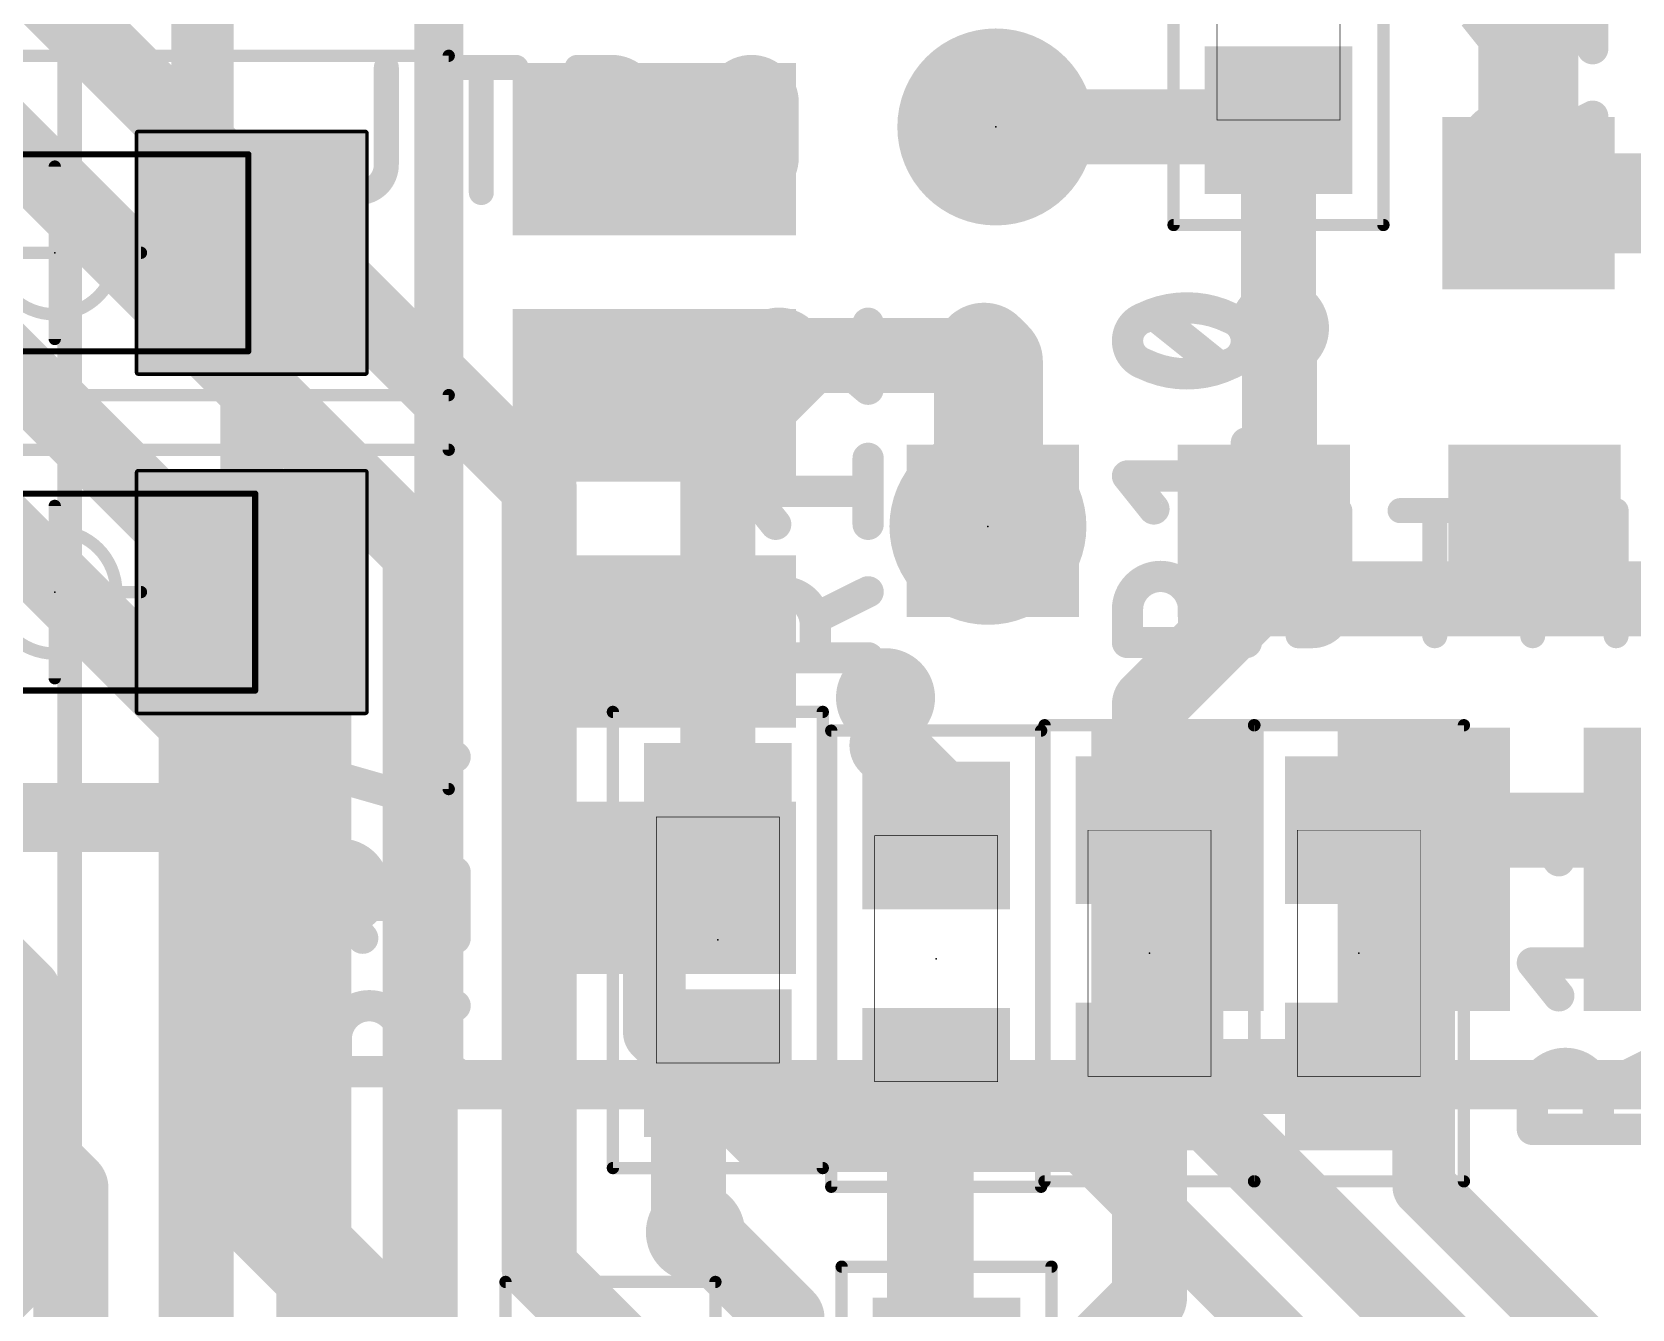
# Model space of a CAD drawing. Extents: x 23.6 to 57.9, y 14.1 to 54.9.
# Drawn here: x 38.93 to 45.43, y 38.92 to 44.1 of the extents above; entities that cross this region are included whole.
import ezdxf

# ---------------------------------------------------------------- set-up
doc = ezdxf.new("R2010")
doc.units = 0
for name, color, linetype in [('1', 12, 'CONTINUOUS'), ('16', 132, 'CONTINUOUS'), ('18', 110, 'CONTINUOUS'), ('22', 253, 'CONTINUOUS'), ('23', 53, 'CONTINUOUS'), ('24', 53, 'CONTINUOUS'), ('25', 253, 'CONTINUOUS'), ('39', 12, 'CONTINUOUS'), ('40', 132, 'CONTINUOUS'), ('51', 253, 'CONTINUOUS'), ('52', 253, 'CONTINUOUS')]:
    doc.layers.add(name, color=color, linetype=linetype)

# ---------------------------------------------------------------- blocks, each defined once
blk = doc.blocks.new('RECT')
blk.add_solid([(-0.5, -0.5), (0.5, -0.5), (-0.5, 0.5), (0.5, 0.5)])
blk = doc.blocks.new('RECT152000X160000R3')
at = {"const_width": 0.0143}
blk.add_lwpolyline([(0.4679, -0.4858), (0.4679, 0.4858, 0.4142), (0.4608, 0.4929), (-0.4608, 0.4929, 0.4142), (-0.4679, 0.4858), (-0.4679, -0.4858, 0.4142), (-0.4608, -0.4929), (0.4608, -0.4929, 0.4142)], format="xyb", close=True, dxfattribs=at)
blk.add_solid([(-0.4643, -0.4893), (0.4643, -0.4893), (-0.4643, 0.4893), (0.4643, 0.4893)])
blk = doc.blocks.new('PIE')
at = {"const_width": 0.5}
blk.add_lwpolyline([(0, -0.25, 1), (0, 0.25, 1), (0, -0.25)], format="xyb", dxfattribs=at)
blk = doc.blocks.new('ROUNDV')
at = {"const_width": 0.5}
blk.add_lwpolyline([(0, -0.25, 1), (0, 0.25, 1), (0, -0.25)], format="xyb", dxfattribs=at)

msp = doc.modelspace()

# ---------------------------------------------------------------- linework, layer by layer
at = {"layer": '1'}
for points, const_width in [([(40.9928, 42.2587), (38, 45.2515)], 0.3048), ([(40.5102, 41.9898), (37.6, 44.9)], 0.3048), ([(40.0784, 41.5216), (37.1, 44.5)], 0.3048), ([(39.6, 41.3), (36.6, 44.3)], 0.3048), ([(43.968, 43.717), (42.848, 43.717)], 0.3048), ([(43.996, 43.745), (43.968, 43.717)], 0.3048), ([(43.996, 43.745), (43.996, 42.904)], 0.3048), ([(43.996, 42.904), (44, 42.9)], 0.3048), ([(42.8, 42.7888), (42.8, 42.3)], 0.4064), ([(41.719, 42.419), (42.0888, 42.7888)], 0.3048), ([(42.0888, 42.7888), (42.8, 42.7888)], 0.3048), ([(41.719, 40.915), (41.719, 42.419)], 0.3048), ([(42.8, 42.3), (42.7, 42.2)], 0.4064), ([(42.8, 42.111), (42.8, 42.3)], 0.4064), ([(40.9928, 39.0851), (40.9928, 42.2587)], 0.3048), ([(42.816, 42.095), (42.8, 42.111)], 0.4064), ([(40.5102, 37.7287), (40.5102, 41.9898)], 0.3048), ([(43.9, 41.8), (43.7, 41.6)], 0.3048), ([(48.7, 41.8), (43.9, 41.8)], 0.3048), ([(43.7, 41.6), (43.472, 41.372)], 0.3048), ([(40.0784, 37.5498), (40.0784, 41.5216)], 0.3048), ([(42.4058, 41.393), (42.4, 41.3988)], 0.254), ([(43.472, 41.372), (43.472, 40.861)], 0.3048), ([(42.4058, 41.3058), (42.4058, 41.393)], 0.254), ([(39.6, 37.4), (39.6, 41.3)], 0.3048), ([(42.4058, 41.3058), (42.4, 41.3)], 0.3048), ([(42.4058, 41.2058), (42.4058, 41.3058)], 0.254), ([(42.6058, 41.0058), (42.4058, 41.2058)], 0.3048), ([(42.6058, 41.0058), (42.6058, 40.8391)], 0.3048), ([(44.3228, 40.861), (47.439, 40.861)], 0.3048), ([(41.719, 39.915), (41.6, 39.796)], 0.3048), ([(42.6058, 39.8391), (42.559, 39.7923)], 0.3048), ([(42.6058, 39.8391), (42.6058, 38.6391)], 0.3048), ([(43.472, 38.961), (43.472, 39.861)], 0.3048), ([(44.3228, 39.861), (43.472, 39.861)], 0.3048), ([(41.6, 39.796), (41.6, 39.2562)], 0.3048), ([(42.559, 39.7923), (42.559, 37.691)], 0.3048), ([(38.3, 39.612), (38.888, 39.612)], 0.3048), ([(38.888, 39.612), (39.0915, 39.4085)], 0.3048), ([(39.0915, 39.4085), (39.0915, 37.1)], 0.3048), ([(41.6, 39.2562), (41.628, 39.2282)], 0.3048), ([(41.4388, 38.6391), (40.9928, 39.0851)], 0.3048), ([(43.472, 38.961), (43.209, 38.698)], 0.3048)]:
    msp.add_lwpolyline(points, dxfattribs=dict(at, const_width=const_width))
for points, const_width in [([(42.848, 43.7932, 1), (42.848, 43.6408)], 0.1524), ([(44.0722, 43.745, 1), (43.9198, 43.745)], 0.1524), ([(44.0499, 43.6911, 1), (43.9421, 43.7989)], 0.1524), ([(43.968, 43.6408, 1), (43.968, 43.7932)], 0.1524), ([(43.9141, 43.7709, 1), (44.0219, 43.6631)], 0.1524), ([(44.0499, 42.9579, 1), (43.9421, 42.8501)], 0.1524), ([(43.9461, 42.8461, 1), (44.0539, 42.9539)], 0.1524), ([(42.9016, 42.7888, 1), (42.6984, 42.7888)], 0.2032), ([(43.9198, 42.904, 1), (44.0722, 42.904)], 0.1524), ([(42.0888, 42.865, 1), (42.0888, 42.7126)], 0.1524), ([(42.1427, 42.7349, 1), (42.0349, 42.8427)], 0.1524), ([(42.8, 42.7126, 1), (42.8, 42.865)], 0.1524), ([(41.7952, 42.419, 1), (41.6428, 42.419)], 0.1524), ([(41.6651, 42.4729, 1), (41.7729, 42.3651)], 0.1524), ([(42.9016, 42.3, 1), (42.6984, 42.3)], 0.2032), ([(42.8718, 42.2282, 1), (42.7282, 42.3718)], 0.2032), ([(41.069, 42.2587, 1), (40.9166, 42.2587)], 0.1524), ([(40.9389, 42.2048, 1), (41.0467, 42.3126)], 0.1524), ([(42.6282, 42.2718, 1), (42.7718, 42.1282)], 0.2032), ([(42.6984, 42.3, 1), (42.9016, 42.3)], 0.2032), ([(42.8718, 42.1828, 1), (42.7282, 42.0392)], 0.2032), ([(42.7442, 42.0232, 1), (42.8878, 42.1668)], 0.2032), ([(42.6984, 42.111, 1), (42.9016, 42.111)], 0.2032), ([(40.5864, 41.9898, 1), (40.434, 41.9898)], 0.1524), ([(40.4563, 41.9359, 1), (40.5641, 42.0437)], 0.1524), ([(43.9, 41.8762, 1), (43.9, 41.7238)], 0.1524), ([(43.9539, 41.7461, 1), (43.8461, 41.8539)], 0.1524), ([(43.6461, 41.6539, 1), (43.7539, 41.5461)], 0.1524), ([(43.7539, 41.5461, 1), (43.6461, 41.6539)], 0.1524), ([(40.1546, 41.5216, 1), (40.0022, 41.5216)], 0.1524), ([(40.0245, 41.4677, 1), (40.1323, 41.5755)], 0.1524), ([(42.4449, 41.4437, 1), (42.3551, 41.3539)], 0.127), ([(43.5482, 41.372, 1), (43.3958, 41.372)], 0.1524), ([(42.4693, 41.393, 1), (42.3423, 41.393)], 0.127), ([(42.3609, 41.3481, 1), (42.4507, 41.4379)], 0.127), ([(43.4181, 41.4259, 1), (43.5259, 41.3181)], 0.1524), ([(39.6762, 41.3, 1), (39.5238, 41.3)], 0.1524), ([(39.5461, 41.2461, 1), (39.6539, 41.3539)], 0.1524), ([(42.3461, 41.3539, 1), (42.4539, 41.2461)], 0.1524), ([(42.4597, 41.2519, 1), (42.3519, 41.3597)], 0.1524), ([(42.4693, 41.3058, 1), (42.3423, 41.3058)], 0.127), ([(42.4597, 41.2597, 1), (42.3519, 41.1519)], 0.1524), ([(42.3423, 41.3058, 1), (42.4693, 41.3058)], 0.127), ([(42.3423, 41.2058, 1), (42.4693, 41.2058)], 0.127), ([(42.682, 41.0058, 1), (42.5296, 41.0058)], 0.1524), ([(42.5519, 40.9519, 1), (42.6597, 41.0597)], 0.1524), ([(44.3228, 40.9372, 1), (44.3228, 40.7848)], 0.1524), ([(41.6428, 40.915, 1), (41.7952, 40.915)], 0.1524), ([(42.5296, 40.8391, 1), (42.682, 40.8391)], 0.1524), ([(43.3958, 40.861, 1), (43.5482, 40.861)], 0.1524), ([(41.7729, 39.8611, 1), (41.6651, 39.9689)], 0.1524), ([(42.682, 39.8391, 1), (42.5296, 39.8391)], 0.1524), ([(42.6597, 39.7852, 1), (42.5519, 39.893)], 0.1524), ([(43.5482, 39.861, 1), (43.3958, 39.861)], 0.1524), ([(43.472, 39.9372, 1), (43.472, 39.7848)], 0.1524), ([(44.3228, 39.7848, 1), (44.3228, 39.9372)], 0.1524), ([(41.6762, 39.796, 1), (41.5238, 39.796)], 0.1524), ([(41.5461, 39.8499, 1), (41.6539, 39.7421)], 0.1524), ([(42.6352, 39.7923, 1), (42.4828, 39.7923)], 0.1524), ([(42.5051, 39.8462, 1), (42.6129, 39.7384)], 0.1524), ([(38.9419, 39.6659, 1), (38.8341, 39.5581)], 0.1524), ([(38.888, 39.5358, 1), (38.888, 39.6882)], 0.1524), ([(39.1677, 39.4085, 1), (39.0153, 39.4085)], 0.1524), ([(39.0376, 39.3546, 1), (39.1454, 39.4624)], 0.1524), ([(41.6539, 39.3101, 1), (41.5461, 39.2024)], 0.1524), ([(41.5238, 39.2562, 1), (41.6762, 39.2562)], 0.1524), ([(41.5742, 39.1743, 1), (41.6819, 39.2821)], 0.1524), ([(41.0467, 39.139, 1), (40.9389, 39.0312)], 0.1524), ([(40.9166, 39.0851, 1), (41.069, 39.0851)], 0.1524), ([(43.5259, 38.9071, 1), (43.4181, 39.0149)], 0.1524), ([(43.3958, 38.961, 1), (43.5482, 38.961)], 0.1524)]:
    msp.add_lwpolyline(points, format="xyb", dxfattribs=dict(at, const_width=const_width))
at = {"layer": '16'}
for points, const_width in [([(39.626, 43.406), (39.626, 44.603)], 0.254), ([(45.011, 44.557), (45.011, 43.407)], 0.4064), ([(45.011, 43.407), (46.161, 43.407)], 0.4064), ([(39.826, 43.206), (39.626, 43.406)], 0.254), ([(39.826, 43.206), (39.826, 41.828)], 0.254), ([(44, 42.9), (44, 42.141)], 0.3048), ([(42.836, 42.764), (42.8, 42.8)], 0.4064), ([(42.8, 42.8), (42.8, 42.7888)], 0.4064), ([(42.836, 42.764), (42.836, 42.077)], 0.4064), ([(44, 42.141), (43.936, 42.077)], 0.3048), ([(39.826, 41.828), (39.826, 40.9)], 0.4064), ([(39.826, 40.9), (39.826, 39.3648)], 0.4064), ([(39.826, 40.9), (38.3, 40.9)], 0.254), ([(43.586, 40.702), (43.6, 40.688)], 0.3048), ([(43.6, 40.688), (43.6, 39.8253)], 0.3048), ([(44.586, 40.702), (44.586, 39.414)], 0.254), ([(41.461, 40.039), (41.461, 40.627)], 0.254), ([(38.9, 40.2), (38.7, 40.4)], 0.3048), ([(38.9, 39.1), (38.9, 40.2)], 0.3048), ([(41.9, 39.6), (41.461, 40.039)], 0.254), ([(43.6, 39.8253), (46.1194, 37.3059)], 0.3048), ([(43.2, 39.6), (41.9, 39.6)], 0.254), ([(45.657, 37.143), (43.2, 39.6)], 0.254), ([(40.5908, 38.6), (39.826, 39.3648)], 0.4064), ([(44.586, 39.414), (46.657, 37.343)], 0.254), ([(41.628, 39.2282), (41.6768, 39.1794)], 0.3048), ([(41.628, 39.2282), (41.6768, 39.1794)], 0.3048), ([(41.6768, 39.1794), (41.6987, 39.1794)], 0.3048), ([(41.6987, 39.1794), (42, 38.8781)], 0.3048), ([(38.6, 38.8), (38.9, 39.1)], 0.3048), ([(42, 38.8781), (42, 37.8)], 0.3048)]:
    msp.add_lwpolyline(points, dxfattribs=dict(at, const_width=const_width))
for points, const_width in [([(45.011, 43.5086, 1), (45.011, 43.3054)], 0.2032), ([(39.6709, 43.4509, 1), (39.5811, 43.3611)], 0.127), ([(44.9094, 43.407, 1), (45.1126, 43.407)], 0.2032), ([(39.5625, 43.406, 1), (39.6895, 43.406)], 0.127), ([(39.8895, 43.206, 1), (39.7625, 43.206)], 0.127), ([(39.7811, 43.1611, 1), (39.8709, 43.2509)], 0.127), ([(44.0762, 42.9, 1), (43.9238, 42.9)], 0.1524), ([(42.9016, 42.8, 1), (42.6984, 42.8)], 0.2032), ([(42.8718, 42.8718, 1), (42.7282, 42.7282)], 0.2032), ([(42.9376, 42.764, 1), (42.7344, 42.764)], 0.2032), ([(42.6984, 42.7888, 1), (42.9016, 42.7888)], 0.2032), ([(42.7642, 42.6922, 1), (42.9078, 42.8358)], 0.2032), ([(44.0539, 42.0871, 1), (43.9461, 42.1949)], 0.1524), ([(42.7344, 42.077, 1), (42.9376, 42.077)], 0.2032), ([(43.8821, 42.1309, 1), (43.9899, 42.0231)], 0.1524), ([(43.9238, 42.141, 1), (44.0762, 42.141)], 0.1524), ([(39.9276, 41.828, 1), (39.7244, 41.828)], 0.2032), ([(39.7625, 41.828, 1), (39.8895, 41.828)], 0.127), ([(39.9276, 40.9, 1), (39.7244, 40.9)], 0.2032), ([(39.826, 40.8365, 1), (39.826, 40.9635)], 0.127), ([(39.7244, 40.9, 1), (39.9276, 40.9)], 0.2032), ([(43.6399, 40.7559, 1), (43.5321, 40.6481)], 0.1524), ([(43.6762, 40.688, 1), (43.5238, 40.688)], 0.1524), ([(43.5461, 40.6341, 1), (43.6539, 40.7419)], 0.1524), ([(44.6495, 40.702, 1), (44.5225, 40.702)], 0.127), ([(41.5245, 40.627, 1), (41.3975, 40.627)], 0.127), ([(38.9762, 40.2, 1), (38.8238, 40.2)], 0.1524), ([(38.8461, 40.1461, 1), (38.9539, 40.2539)], 0.1524), ([(41.5059, 40.0839, 1), (41.4161, 39.9941)], 0.127), ([(41.3975, 40.039, 1), (41.5245, 40.039)], 0.127), ([(43.6539, 39.8791, 1), (43.5461, 39.7714)], 0.1524), ([(43.5238, 39.8253, 1), (43.6762, 39.8253)], 0.1524), ([(41.9, 39.6635, 1), (41.9, 39.5365)], 0.127), ([(41.8551, 39.5551, 1), (41.9449, 39.6449)], 0.127), ([(43.2449, 39.6449, 1), (43.1551, 39.5551)], 0.127), ([(43.2, 39.5365, 1), (43.2, 39.6635)], 0.127), ([(39.8978, 39.4366, 1), (39.7542, 39.293)], 0.2032), ([(44.6309, 39.4589, 1), (44.5411, 39.3691)], 0.127), ([(39.7244, 39.3648, 1), (39.9276, 39.3648)], 0.2032), ([(44.5225, 39.414, 1), (44.6495, 39.414)], 0.127), ([(41.6819, 39.2821, 1), (41.5742, 39.1743)], 0.1524), ([(41.6819, 39.2821, 1), (41.5742, 39.1743)], 0.1524), ([(41.6768, 39.2556, 1), (41.6768, 39.1032)], 0.1524), ([(41.7525, 39.2333, 1), (41.6448, 39.1255)], 0.1524), ([(41.6987, 39.1032, 1), (41.6987, 39.2556)], 0.1524), ([(38.9539, 39.0461, 1), (38.8461, 39.1539)], 0.1524), ([(41.623, 39.1255, 1), (41.7307, 39.2333)], 0.1524), ([(41.623, 39.1255, 1), (41.7307, 39.2333)], 0.1524), ([(38.8238, 39.1, 1), (38.9762, 39.1)], 0.1524), ([(42.0762, 38.8781, 1), (41.9238, 38.8781)], 0.1524), ([(41.9461, 38.8242, 1), (42.0539, 38.9319)], 0.1524)]:
    msp.add_lwpolyline(points, format="xyb", dxfattribs=dict(at, const_width=const_width))
at = {"layer": '22', "const_width": 0.1}
for points in [[(40.586, 53.827), (40.586, 39.827)], [(40.586, 39.827), (50.586, 39.827)]]:
    msp.add_lwpolyline(points, dxfattribs=at)
at = {"layer": '22'}
for points, const_width in [([(40.186, 40.727, 1), (40.186, 40.527)], 0.2), ([(40.186, 40.527, 1), (40.186, 40.727)], 0.2), ([(40.186, 40.777, 1), (40.186, 40.677)], 0.1), ([(40.186, 40.677, 1), (40.186, 40.777)], 0.1), ([(40.186, 40.577, 1), (40.186, 40.477)], 0.1), ([(40.186, 40.477, 1), (40.186, 40.577)], 0.1), ([(40.586, 39.852, 1), (40.586, 39.802)], 0.05), ([(40.561, 39.827, 1), (40.611, 39.827)], 0.05)]:
    msp.add_lwpolyline(points, format="xyb", dxfattribs=dict(at, const_width=const_width))
at = {"layer": '23'}
for p in [(41.719, 40.415), (43.472, 40.361), (44.3228, 40.361), (42.6058, 40.3391)]:
    msp.add_point(p, dxfattribs=at)
at = {"layer": '24'}
for p in [(42.848, 43.717), (39.026, 43.206), (42.816, 42.095), (39.026, 41.828)]:
    msp.add_point(p, dxfattribs=at)
at = {"layer": '25'}
for points, const_width in [([(45.2721, 44.0348), (45.2721, 44.3029)], 0.127), ([(44.8967, 44.0348), (44.7895, 44.1688)], 0.127), ([(40.3726, 43.9588), (40.3726, 43.5637)], 0.1016), ([(40.6173, 43.9588), (40.8995, 43.9588)], 0.1016), ([(40.7584, 43.4508), (40.7584, 43.9588)], 0.1016), ([(41.1476, 43.4508), (41.1476, 43.9588)], 0.1016), ([(41.1476, 43.9588), (41.2887, 43.9588)], 0.1016), ([(41.4298, 43.8177), (41.4298, 43.5919)], 0.1016), ([(41.7145, 43.5919), (41.7145, 43.8177)], 0.1016), ([(41.9968, 43.8177), (41.9968, 43.5919)], 0.1016), ([(45.2721, 43.7606), (45.0576, 43.6534)], 0.127), ([(44.7895, 43.4925), (44.7895, 43.6265)], 0.127), ([(45.0576, 43.6265), (45.0576, 43.4925)], 0.127), ([(45.2721, 43.4925), (44.7895, 43.4925)], 0.127), ([(40.2597, 43.4508), (40.2032, 43.4508)], 0.1016), ([(41.2887, 43.4508), (41.1476, 43.4508)], 0.1016), ([(43.7582, 42.741), (43.4901, 42.9555)], 0.127), ([(42.3294, 42.6518), (42.3294, 42.9199)], 0.127), ([(42.0613, 42.8797), (42.3294, 42.6518)], 0.127), ([(42.3294, 42.1032), (42.3294, 42.3713)], 0.127), ([(43.8654, 42.1656), (43.8654, 42.4337)], 0.127), ([(43.4901, 42.1656), (43.3828, 42.2996)], 0.127), ([(43.3828, 42.2996), (43.8654, 42.2996)], 0.127), ([(41.954, 42.1032), (41.8468, 42.2373)], 0.127), ([(41.8468, 42.2373), (42.3294, 42.2373)], 0.127), ([(44.2451, 42.1588), (44.2451, 41.7637)], 0.1016), ([(44.4898, 42.1588), (44.7721, 42.1588)], 0.1016), ([(44.6309, 41.6508), (44.6309, 42.1588)], 0.1016), ([(45.0285, 41.6508), (45.0285, 42.1588)], 0.1016), ([(45.0285, 42.1588), (45.1979, 41.8766)], 0.1016), ([(45.1979, 41.8766), (45.3672, 42.1588)], 0.1016), ([(45.3672, 42.1588), (45.3672, 41.6508)], 0.1016), ([(43.8654, 41.8914), (43.651, 41.7842)], 0.127), ([(42.3294, 41.829), (42.1149, 41.7218)], 0.127), ([(43.3828, 41.6233), (43.3828, 41.7574)], 0.127), ([(43.651, 41.7574), (43.651, 41.6233)], 0.127), ([(41.8468, 41.5609), (41.8468, 41.695)], 0.127), ([(42.1149, 41.695), (42.1149, 41.5609)], 0.127), ([(43.8654, 41.6233), (43.3828, 41.6233)], 0.127), ([(44.1323, 41.6508), (44.0758, 41.6508)], 0.1016), ([(42.3294, 41.5609), (41.8468, 41.5609)], 0.127), ([(40.5447, 40.9708), (40.5447, 41.239)], 0.127), ([(40.4375, 41.1585), (40.652, 41.1585)], 0.127), ([(40.1694, 41.0781), (40.5447, 40.9708)], 0.127), ([(45.1344, 40.7367), (45.0271, 40.8707)], 0.127), ([(45.0271, 40.8707), (45.5097, 40.8707)], 0.127), ([(40.652, 40.4222), (40.652, 40.6903)], 0.127), ([(40.2766, 40.4222), (40.1694, 40.5563)], 0.127), ([(40.1694, 40.5563), (40.652, 40.5563)], 0.127), ([(45.1344, 40.188), (45.0271, 40.3221)], 0.127), ([(45.0271, 40.3221), (45.5097, 40.3221)], 0.127), ([(40.652, 40.1481), (40.4375, 40.0408)], 0.127), ([(40.1694, 39.88), (40.1694, 40.014)], 0.127), ([(40.4375, 40.014), (40.4375, 39.88)], 0.127), ([(45.5097, 39.9139), (45.2952, 39.8066)], 0.127), ([(40.652, 39.88), (40.1694, 39.88)], 0.127), ([(45.0271, 39.6458), (45.0271, 39.7798)], 0.127), ([(45.2952, 39.7798), (45.2952, 39.6458)], 0.127), ([(45.5097, 39.6458), (45.0271, 39.6458)], 0.127)]:
    msp.add_lwpolyline(points, dxfattribs=dict(at, const_width=const_width))
for points, const_width in [([(44.872, 44.0149, 1), (44.9215, 44.0546)], 0.0635), ([(45.2403, 44.0348, 1), (45.3039, 44.0348)], 0.0635), ([(40.398, 43.9588, 1), (40.3472, 43.9588)], 0.0508), ([(40.6173, 43.9842, 1), (40.6173, 43.9334)], 0.0508), ([(40.7838, 43.9588, 1), (40.733, 43.9588)], 0.0508), ([(40.8995, 43.9334, 1), (40.8995, 43.9842)], 0.0508), ([(41.173, 43.9588, 1), (41.1222, 43.9588)], 0.0508), ([(41.1476, 43.9842, 1), (41.1476, 43.9334)], 0.0508), ([(41.4298, 43.8177, 0.4142), (41.2887, 43.9588)], 0.1016), ([(41.2887, 43.9842, 1), (41.2887, 43.9334)], 0.0508), ([(41.2887, 43.9334, 1), (41.2887, 43.9842)], 0.0508), ([(41.9968, 43.8177, 1), (41.7145, 43.8177)], 0.1016), ([(41.4552, 43.8177, 1), (41.4044, 43.8177)], 0.0508), ([(41.7399, 43.8177, 1), (41.6891, 43.8177)], 0.0508), ([(42.0222, 43.8177, 1), (41.9714, 43.8177)], 0.0508), ([(41.4044, 43.8177, 1), (41.4552, 43.8177)], 0.0508), ([(41.6891, 43.8177, 1), (41.7399, 43.8177)], 0.0508), ([(41.9714, 43.8177, 1), (42.0222, 43.8177)], 0.0508), ([(45.0576, 43.6265, 1), (44.7895, 43.6265)], 0.127), ([(45.2863, 43.7322, 1), (45.2579, 43.789)], 0.0635), ([(44.8213, 43.6265, 1), (44.7578, 43.6265)], 0.0635), ([(45.0434, 43.6818, 1), (45.0718, 43.625)], 0.0635), ([(45.0894, 43.6265, 1), (45.0259, 43.6265)], 0.0635), ([(40.2597, 43.4508, 0.4142), (40.3726, 43.5637)], 0.1016), ([(40.398, 43.5637, 1), (40.3472, 43.5637)], 0.0508), ([(41.2887, 43.4508, 0.4142), (41.4298, 43.5919)], 0.1016), ([(41.4552, 43.5919, 1), (41.4044, 43.5919)], 0.0508), ([(41.4044, 43.5919, 1), (41.4552, 43.5919)], 0.0508), ([(41.7145, 43.5919, 1), (41.9968, 43.5919)], 0.1016), ([(41.7399, 43.5919, 1), (41.6891, 43.5919)], 0.0508), ([(41.6891, 43.5919, 1), (41.7399, 43.5919)], 0.0508), ([(42.0222, 43.5919, 1), (41.9714, 43.5919)], 0.0508), ([(41.9714, 43.5919, 1), (42.0222, 43.5919)], 0.0508), ([(44.7578, 43.6265, 1), (44.8213, 43.6265)], 0.0635), ([(45.0259, 43.6265, 1), (45.0894, 43.6265)], 0.0635), ([(40.3472, 43.5637, 1), (40.398, 43.5637)], 0.0508), ([(44.7895, 43.5242, 1), (44.7895, 43.4607)], 0.0635), ([(45.2721, 43.4607, 1), (45.2721, 43.5242)], 0.0635), ([(40.2032, 43.4762, 1), (40.2032, 43.4254)], 0.0508), ([(40.2597, 43.4762, 1), (40.2597, 43.4254)], 0.0508), ([(40.2597, 43.4254, 1), (40.2597, 43.4762)], 0.0508), ([(40.733, 43.4508, 1), (40.7838, 43.4508)], 0.0508), ([(41.1476, 43.4762, 1), (41.1476, 43.4254)], 0.0508), ([(41.1222, 43.4508, 1), (41.173, 43.4508)], 0.0508), ([(41.2887, 43.4762, 1), (41.2887, 43.4254)], 0.0508), ([(41.2887, 43.4254, 1), (41.2887, 43.4762)], 0.0508), ([(44.7578, 43.4925, 1), (44.8213, 43.4925)], 0.0635), ([(45.0259, 43.4925, 1), (45.0894, 43.4925)], 0.0635), ([(43.6241, 42.9823, 0.1139), (43.4499, 42.9421)], 0.127), ([(43.5099, 42.9803, 1), (43.4703, 42.9307)], 0.0635), ([(43.6241, 43.0141, 1), (43.6241, 42.9506)], 0.0635), ([(43.7984, 42.9421, 0.1139), (43.6241, 42.9823)], 0.127), ([(43.6241, 42.9506, 1), (43.6241, 43.0141)], 0.0635), ([(41.9674, 42.9199, 0.4142), (41.8468, 42.7993)], 0.127), ([(41.9674, 42.9517, 1), (41.9674, 42.8882)], 0.0635), ([(42.0613, 42.8797, 0.2053), (41.9674, 42.9199)], 0.127), ([(41.9674, 42.8882, 1), (41.9674, 42.9517)], 0.0635), ([(42.3611, 42.9199, 1), (42.2976, 42.9199)], 0.0635), ([(43.4499, 42.9421, 0.3205), (43.3828, 42.8483)], 0.127), ([(43.436, 42.9707, 1), (43.4638, 42.9136)], 0.0635), ([(43.4602, 42.9121, 1), (43.4396, 42.9721)], 0.0635), ([(43.8654, 42.8483, 0.3205), (43.7984, 42.9421)], 0.127), ([(43.8087, 42.9721, 1), (43.7881, 42.9121)], 0.0635), ([(43.7845, 42.9136, 1), (43.8123, 42.9707)], 0.0635), ([(42.0818, 42.9039, 1), (42.0407, 42.8555)], 0.0635), ([(42.0383, 42.8578, 1), (42.0842, 42.9016)], 0.0635), ([(43.3828, 42.8483, 0.3205), (43.4499, 42.7544)], 0.127), ([(43.4146, 42.8483, 1), (43.3511, 42.8483)], 0.0635), ([(43.7984, 42.7544, 0.3205), (43.8654, 42.8483)], 0.127), ([(43.8972, 42.8483, 1), (43.8337, 42.8483)], 0.0635), ([(41.8785, 42.7993, 1), (41.815, 42.7993)], 0.0635), ([(41.815, 42.7993, 1), (41.8785, 42.7993)], 0.0635), ([(41.8468, 42.7993, 0.3252), (41.954, 42.6518)], 0.127), ([(43.3511, 42.8483, 1), (43.4146, 42.8483)], 0.0635), ([(43.8337, 42.8483, 1), (43.8972, 42.8483)], 0.0635), ([(43.4638, 42.783, 1), (43.436, 42.7259)], 0.0635), ([(43.4499, 42.7544, 0.1139), (43.6241, 42.7142)], 0.127), ([(43.4396, 42.7244, 1), (43.4602, 42.7845)], 0.0635), ([(43.6241, 42.7142, 0.1139), (43.7984, 42.7544)], 0.127), ([(43.6241, 42.746, 1), (43.6241, 42.6825)], 0.0635), ([(43.6241, 42.6825, 1), (43.6241, 42.746)], 0.0635), ([(43.7384, 42.7162, 1), (43.778, 42.7658)], 0.0635), ([(43.7881, 42.7845, 1), (43.8087, 42.7244)], 0.0635), ([(43.8123, 42.7259, 1), (43.7845, 42.783)], 0.0635), ([(41.9442, 42.6216, 1), (41.9638, 42.682)], 0.0635), ([(42.3088, 42.6276, 1), (42.3499, 42.676)], 0.0635), ([(42.2976, 42.6518, 1), (42.3611, 42.6518)], 0.0635), ([(42.3611, 42.3713, 1), (42.2976, 42.3713)], 0.0635), ([(43.8972, 42.4337, 1), (43.8337, 42.4337)], 0.0635), ([(43.4076, 42.3195, 1), (43.358, 42.2798)], 0.0635), ([(43.3828, 42.3314, 1), (43.3828, 42.2679)], 0.0635), ([(43.8654, 42.2679, 1), (43.8654, 42.3314)], 0.0635), ([(41.8716, 42.2571, 1), (41.822, 42.2174)], 0.0635), ([(41.8468, 42.269, 1), (41.8468, 42.2055)], 0.0635), ([(42.3294, 42.2055, 1), (42.3294, 42.269)], 0.0635), ([(43.4653, 42.1458, 1), (43.5149, 42.1854)], 0.0635), ([(43.8337, 42.1656, 1), (43.8972, 42.1656)], 0.0635), ([(44.2705, 42.1588, 1), (44.2197, 42.1588)], 0.0508), ([(44.4898, 42.1842, 1), (44.4898, 42.1334)], 0.0508), ([(44.6563, 42.1588, 1), (44.6055, 42.1588)], 0.0508), ([(44.7721, 42.1334, 1), (44.7721, 42.1842)], 0.0508), ([(45.0539, 42.1588, 1), (45.0031, 42.1588)], 0.0508), ([(45.0503, 42.1719, 1), (45.0068, 42.1457)], 0.0508), ([(45.3926, 42.1588, 1), (45.3418, 42.1588)], 0.0508), ([(45.389, 42.1457, 1), (45.3454, 42.1719)], 0.0508), ([(41.9292, 42.0834, 1), (41.9788, 42.123)], 0.0635), ([(42.2976, 42.1032, 1), (42.3611, 42.1032)], 0.0635), ([(43.651, 41.7574, 1), (43.3828, 41.7574)], 0.127), ([(43.8796, 41.863, 1), (43.8512, 41.9198)], 0.0635), ([(45.1761, 41.8896, 1), (45.2196, 41.8635)], 0.0508), ([(45.1761, 41.8635, 1), (45.2196, 41.8896)], 0.0508), ([(42.1149, 41.695, 1), (41.8468, 41.695)], 0.127), ([(42.3436, 41.8006, 1), (42.3152, 41.8574)], 0.0635), ([(43.4146, 41.7574, 1), (43.3511, 41.7574)], 0.0635), ([(43.3511, 41.7574, 1), (43.4146, 41.7574)], 0.0635), ([(43.6827, 41.7574, 1), (43.6192, 41.7574)], 0.0635), ([(43.6192, 41.7574, 1), (43.6827, 41.7574)], 0.0635), ([(43.6368, 41.8126, 1), (43.6652, 41.7558)], 0.0635), ([(44.1323, 41.6508, 0.4142), (44.2451, 41.7637)], 0.1016), ([(44.2705, 41.7637, 1), (44.2197, 41.7637)], 0.0508), ([(44.2197, 41.7637, 1), (44.2705, 41.7637)], 0.0508), ([(41.8785, 41.695, 1), (41.815, 41.695)], 0.0635), ([(41.815, 41.695, 1), (41.8785, 41.695)], 0.0635), ([(42.1466, 41.695, 1), (42.0831, 41.695)], 0.0635), ([(42.0831, 41.695, 1), (42.1466, 41.695)], 0.0635), ([(42.1007, 41.7502, 1), (42.1291, 41.6934)], 0.0635), ([(43.3828, 41.6551, 1), (43.3828, 41.5916)], 0.0635), ([(43.3511, 41.6233, 1), (43.4146, 41.6233)], 0.0635), ([(43.6192, 41.6233, 1), (43.6827, 41.6233)], 0.0635), ([(43.8654, 41.5916, 1), (43.8654, 41.6551)], 0.0635), ([(44.0758, 41.6762, 1), (44.0758, 41.6254)], 0.0508), ([(44.1323, 41.6762, 1), (44.1323, 41.6254)], 0.0508), ([(44.1323, 41.6254, 1), (44.1323, 41.6762)], 0.0508), ([(44.6055, 41.6508, 1), (44.6563, 41.6508)], 0.0508), ([(45.0031, 41.6508, 1), (45.0539, 41.6508)], 0.0508), ([(45.3418, 41.6508, 1), (45.3926, 41.6508)], 0.0508), ([(41.815, 41.5609, 1), (41.8785, 41.5609)], 0.0635), ([(41.8468, 41.5927, 1), (41.8468, 41.5292)], 0.0635), ([(42.0831, 41.5609, 1), (42.1466, 41.5609)], 0.0635), ([(42.3294, 41.5292, 1), (42.3294, 41.5927)], 0.0635), ([(40.5765, 41.239, 1), (40.513, 41.239)], 0.0635), ([(40.4375, 41.1903, 1), (40.4375, 41.1268)], 0.0635), ([(40.652, 41.1268, 1), (40.652, 41.1903)], 0.0635), ([(40.1781, 41.1086, 1), (40.1607, 41.0476)], 0.0635), ([(40.536, 40.9403, 1), (40.5535, 41.0014)], 0.0635), ([(40.513, 40.9708, 1), (40.5765, 40.9708)], 0.0635), ([(45.0271, 40.9025, 1), (45.0271, 40.839)], 0.0635), ([(45.0519, 40.8905, 1), (45.0023, 40.8509)], 0.0635), ([(40.6837, 40.6903, 1), (40.6202, 40.6903)], 0.0635), ([(45.1096, 40.7168, 1), (45.1592, 40.7565)], 0.0635), ([(40.1942, 40.5761, 1), (40.1446, 40.5364)], 0.0635), ([(40.1694, 40.588, 1), (40.1694, 40.5245)], 0.0635), ([(40.652, 40.5245, 1), (40.652, 40.588)], 0.0635), ([(40.2518, 40.4024, 1), (40.3014, 40.4421)], 0.0635), ([(40.6202, 40.4222, 1), (40.6837, 40.4222)], 0.0635), ([(45.0519, 40.3419, 1), (45.0023, 40.3022)], 0.0635), ([(45.0271, 40.3538, 1), (45.0271, 40.2903)], 0.0635), ([(45.1096, 40.1682, 1), (45.1592, 40.2079)], 0.0635), ([(40.4375, 40.014, 1), (40.1694, 40.014)], 0.127), ([(40.6662, 40.1197, 1), (40.6378, 40.1765)], 0.0635), ([(40.4233, 40.0692, 1), (40.4517, 40.0124)], 0.0635), ([(40.2011, 40.014, 1), (40.1376, 40.014)], 0.0635), ([(40.1376, 40.014, 1), (40.2011, 40.014)], 0.0635), ([(40.4692, 40.014, 1), (40.4057, 40.014)], 0.0635), ([(40.4057, 40.014, 1), (40.4692, 40.014)], 0.0635), ([(45.2952, 39.7798, 1), (45.0271, 39.7798)], 0.127), ([(40.1376, 39.88, 1), (40.2011, 39.88)], 0.0635), ([(40.1694, 39.9117, 1), (40.1694, 39.8482)], 0.0635), ([(40.4057, 39.88, 1), (40.4692, 39.88)], 0.0635), ([(40.652, 39.8482, 1), (40.652, 39.9117)], 0.0635), ([(45.0589, 39.7798, 1), (44.9954, 39.7798)], 0.0635), ([(45.281, 39.835, 1), (45.3094, 39.7782)], 0.0635), ([(45.327, 39.7798, 1), (45.2635, 39.7798)], 0.0635), ([(44.9954, 39.7798, 1), (45.0589, 39.7798)], 0.0635), ([(45.2635, 39.7798, 1), (45.327, 39.7798)], 0.0635), ([(45.0271, 39.6775, 1), (45.0271, 39.614)], 0.0635), ([(44.9954, 39.6458, 1), (45.0589, 39.6458)], 0.0635), ([(45.2635, 39.6458, 1), (45.327, 39.6458)], 0.0635)]:
    msp.add_lwpolyline(points, format="xyb", dxfattribs=dict(at, const_width=const_width))
at = {"layer": '39', "const_width": 0.05}
for points in [[(43.5698, 45.1712), (43.5698, 43.3188)], [(44.4222, 43.3188), (44.4222, 45.1712)], [(43.5698, 43.3188), (44.4222, 43.3188)], [(42.1452, 41.3412), (41.2928, 41.3412)], [(41.2928, 41.3412), (41.2928, 39.4888)], [(42.1452, 39.4888), (42.1452, 41.3412)], [(43.032, 41.2653), (42.1796, 41.2653)], [(42.1796, 41.2653), (42.1796, 39.4129)], [(43.032, 39.4129), (43.032, 41.2653)], [(43.8982, 41.2872), (43.0458, 41.2872)], [(43.0458, 41.2872), (43.0458, 39.4348)], [(44.749, 41.2872), (43.8966, 41.2872)], [(43.8966, 41.2872), (43.8966, 39.4348)], [(43.8982, 39.4348), (43.8982, 41.2872)], [(44.749, 39.4348), (44.749, 41.2872)], [(41.2928, 39.4888), (42.1452, 39.4888)], [(43.0458, 39.4348), (43.8982, 39.4348)], [(43.8966, 39.4348), (44.749, 39.4348)], [(42.1796, 39.4129), (43.032, 39.4129)]]:
    msp.add_lwpolyline(points, dxfattribs=at)
at = {"layer": '39', "const_width": 0.025}
for points in [[(43.5698, 43.3313, 1), (43.5698, 43.3063)], [(44.4222, 43.3063, 1), (44.4222, 43.3313)], [(43.5573, 43.3188, 1), (43.5823, 43.3188)], [(44.4097, 43.3188, 1), (44.4347, 43.3188)], [(41.2928, 41.3537, 1), (41.2928, 41.3287)], [(41.3053, 41.3412, 1), (41.2803, 41.3412)], [(42.1577, 41.3412, 1), (42.1327, 41.3412)], [(42.1452, 41.3287, 1), (42.1452, 41.3537)], [(42.1796, 41.2778, 1), (42.1796, 41.2528)], [(42.1921, 41.2653, 1), (42.1671, 41.2653)], [(43.0445, 41.2653, 1), (43.0195, 41.2653)], [(43.032, 41.2528, 1), (43.032, 41.2778)], [(43.0458, 41.2997, 1), (43.0458, 41.2747)], [(43.0583, 41.2872, 1), (43.0333, 41.2872)], [(43.8966, 41.2997, 1), (43.8966, 41.2747)], [(43.9091, 41.2872, 1), (43.8841, 41.2872)], [(43.9107, 41.2872, 1), (43.8857, 41.2872)], [(43.8982, 41.2747, 1), (43.8982, 41.2997)], [(44.7615, 41.2872, 1), (44.7365, 41.2872)], [(44.749, 41.2747, 1), (44.749, 41.2997)], [(41.2928, 39.5013, 1), (41.2928, 39.4763)], [(42.1452, 39.4763, 1), (42.1452, 39.5013)], [(41.2803, 39.4888, 1), (41.3053, 39.4888)], [(42.1327, 39.4888, 1), (42.1577, 39.4888)], [(43.0458, 39.4473, 1), (43.0458, 39.4223)], [(43.0333, 39.4348, 1), (43.0583, 39.4348)], [(43.8966, 39.4473, 1), (43.8966, 39.4223)], [(43.8841, 39.4348, 1), (43.9091, 39.4348)], [(43.8857, 39.4348, 1), (43.9107, 39.4348)], [(43.8982, 39.4223, 1), (43.8982, 39.4473)], [(44.7365, 39.4348, 1), (44.7615, 39.4348)], [(44.749, 39.4223, 1), (44.749, 39.4473)], [(42.1796, 39.4254, 1), (42.1796, 39.4004)], [(42.1671, 39.4129, 1), (42.1921, 39.4129)], [(43.0195, 39.4129, 1), (43.0445, 39.4129)], [(43.032, 39.4004, 1), (43.032, 39.4254)]]:
    msp.add_lwpolyline(points, format="xyb", dxfattribs=at)
at = {"layer": '40', "const_width": 0.05}
for points in [[(37.426, 44.006), (40.626, 44.006)], [(40.626, 44.006), (40.626, 42.406)], [(39.026, 43.556), (39.026, 42.856)], [(38.676, 43.206), (39.376, 43.206)], [(37.426, 42.628), (40.626, 42.628)], [(40.626, 42.628), (40.626, 41.028)], [(40.626, 42.406), (37.426, 42.406)], [(39.026, 41.478), (39.026, 42.178)], [(39.376, 41.828), (38.676, 41.828)], [(40.626, 41.028), (37.426, 41.028)], [(42.2218, 37.2358), (42.2218, 39.0882)], [(42.2218, 39.0882), (43.0742, 39.0882)], [(43.0742, 39.0882), (43.0742, 37.2358)], [(40.8567, 37.1738), (40.8567, 39.0262)], [(40.8567, 39.0262), (41.7091, 39.0262)], [(41.7091, 39.0262), (41.7091, 37.1738)]]:
    msp.add_lwpolyline(points, dxfattribs=at)
at = {"layer": '40'}
for points, const_width in [([(40.6385, 44.006, 1), (40.6135, 44.006)], 0.025), ([(40.626, 43.9935, 1), (40.626, 44.0185)], 0.025), ([(39.0385, 43.556, 1), (39.0135, 43.556)], 0.025), ([(39.026, 42.956, 1), (39.026, 43.456, 1), (39.026, 42.956)], 0.05), ([(39.376, 43.1935, 1), (39.376, 43.2185)], 0.025), ([(39.0135, 42.856, 1), (39.0385, 42.856)], 0.025), ([(40.6385, 42.628, 1), (40.6135, 42.628)], 0.025), ([(40.626, 42.6155, 1), (40.626, 42.6405)], 0.025), ([(40.6135, 42.406, 1), (40.6385, 42.406)], 0.025), ([(40.626, 42.3935, 1), (40.626, 42.4185)], 0.025), ([(39.0385, 42.178, 1), (39.0135, 42.178)], 0.025), ([(39.026, 41.578, 1), (39.026, 42.078, 1), (39.026, 41.578)], 0.05), ([(39.376, 41.8155, 1), (39.376, 41.8405)], 0.025), ([(39.0135, 41.478, 1), (39.0385, 41.478)], 0.025), ([(40.6135, 41.028, 1), (40.6385, 41.028)], 0.025), ([(40.626, 41.0155, 1), (40.626, 41.0405)], 0.025), ([(42.2343, 39.0882, 1), (42.2093, 39.0882)], 0.025), ([(42.2218, 39.1007, 1), (42.2218, 39.0757)], 0.025), ([(43.0867, 39.0882, 1), (43.0617, 39.0882)], 0.025), ([(43.0742, 39.0757, 1), (43.0742, 39.1007)], 0.025), ([(40.8692, 39.0262, 1), (40.8442, 39.0262)], 0.025), ([(40.8567, 39.0387, 1), (40.8567, 39.0137)], 0.025), ([(41.7216, 39.0262, 1), (41.6966, 39.0262)], 0.025), ([(41.7091, 39.0137, 1), (41.7091, 39.0387)], 0.025)]:
    msp.add_lwpolyline(points, format="xyb", dxfattribs=dict(at, const_width=const_width))
at = {"layer": '51', "const_width": 0.0025}
for points in [[(43.746, 43.745), (43.746, 44.745)], [(44.246, 44.745), (44.246, 43.745)], [(44.246, 43.745), (43.746, 43.745)], [(41.469, 40.915), (41.969, 40.915)], [(41.469, 39.915), (41.469, 40.915)], [(41.969, 40.915), (41.969, 39.915)], [(42.3558, 40.8391), (42.8558, 40.8391)], [(42.3558, 39.8391), (42.3558, 40.8391)], [(42.8558, 40.8391), (42.8558, 39.8391)], [(43.222, 40.861), (43.722, 40.861)], [(43.222, 39.861), (43.222, 40.861)], [(43.722, 40.861), (43.722, 39.861)], [(44.0728, 40.861), (44.5728, 40.861)], [(44.0728, 39.861), (44.0728, 40.861)], [(44.5728, 40.861), (44.5728, 39.861)], [(41.969, 39.915), (41.469, 39.915)], [(42.8558, 39.8391), (42.3558, 39.8391)], [(43.722, 39.861), (43.222, 39.861)], [(44.5728, 39.861), (44.0728, 39.861)]]:
    msp.add_lwpolyline(points, dxfattribs=at)
at = {"layer": '51', "const_width": 0.0013}
for points in [[(43.7454, 43.745, 1), (43.7466, 43.745)], [(43.746, 43.7456, 1), (43.746, 43.7444)], [(44.2454, 43.745, 1), (44.2466, 43.745)], [(44.246, 43.7444, 1), (44.246, 43.7456)], [(41.469, 40.9156, 1), (41.469, 40.9144)], [(41.4696, 40.915, 1), (41.4684, 40.915)], [(41.9696, 40.915, 1), (41.9684, 40.915)], [(41.969, 40.9144, 1), (41.969, 40.9156)], [(42.3558, 40.8397, 1), (42.3558, 40.8385)], [(42.3564, 40.8391, 1), (42.3552, 40.8391)], [(42.8564, 40.8391, 1), (42.8552, 40.8391)], [(42.8558, 40.8385, 1), (42.8558, 40.8397)], [(43.222, 40.8616, 1), (43.222, 40.8604)], [(43.2226, 40.861, 1), (43.2214, 40.861)], [(43.7226, 40.861, 1), (43.7214, 40.861)], [(43.722, 40.8604, 1), (43.722, 40.8616)], [(44.0734, 40.861, 1), (44.0721, 40.861)], [(44.0728, 40.8616, 1), (44.0728, 40.8604)], [(44.5734, 40.861, 1), (44.5721, 40.861)], [(44.5728, 40.8604, 1), (44.5728, 40.8616)], [(41.469, 39.9156, 1), (41.469, 39.9144)], [(41.4684, 39.915, 1), (41.4696, 39.915)], [(41.9684, 39.915, 1), (41.9696, 39.915)], [(41.969, 39.9144, 1), (41.969, 39.9156)], [(42.3558, 39.8397, 1), (42.3558, 39.8385)], [(42.3552, 39.8391, 1), (42.3564, 39.8391)], [(42.8552, 39.8391, 1), (42.8564, 39.8391)], [(42.8558, 39.8385, 1), (42.8558, 39.8397)], [(43.222, 39.8616, 1), (43.222, 39.8604)], [(43.2214, 39.861, 1), (43.2226, 39.861)], [(43.7214, 39.861, 1), (43.7226, 39.861)], [(43.722, 39.8604, 1), (43.722, 39.8616)], [(44.0721, 39.861, 1), (44.0734, 39.861)], [(44.0728, 39.8616, 1), (44.0728, 39.8604)], [(44.5721, 39.861, 1), (44.5734, 39.861)], [(44.5728, 39.8604, 1), (44.5728, 39.8616)]]:
    msp.add_lwpolyline(points, format="xyb", dxfattribs=at)
at = {"layer": '52'}
for points, const_width in [([(39.086, 54.827), (39.086, 38.827)], 0.1), ([(40.586, 53.827), (40.586, 39.827)], 0.2), ([(38.212, 43.606), (39.812, 43.606)], 0.025), ([(39.812, 43.606), (39.812, 42.806)], 0.025), ([(39.812, 42.806), (38.212, 42.806)], 0.025), ([(38.24, 42.228), (39.84, 42.228)], 0.025), ([(39.84, 42.228), (39.84, 41.428)], 0.025), ([(39.84, 41.428), (38.24, 41.428)], 0.025), ([(40.586, 39.827), (50.586, 39.827)], 0.2)]:
    msp.add_lwpolyline(points, dxfattribs=dict(at, const_width=const_width))
for points, const_width in [([(39.8183, 43.606, 1), (39.8058, 43.606)], 0.0125), ([(39.812, 43.5998, 1), (39.812, 43.6123)], 0.0125), ([(39.8058, 42.806, 1), (39.8183, 42.806)], 0.0125), ([(39.812, 42.7998, 1), (39.812, 42.8123)], 0.0125), ([(39.8463, 42.228, 1), (39.8338, 42.228)], 0.0125), ([(39.84, 42.2218, 1), (39.84, 42.2343)], 0.0125), ([(39.8338, 41.428, 1), (39.8463, 41.428)], 0.0125), ([(39.84, 41.4218, 1), (39.84, 41.4343)], 0.0125), ([(40.586, 39.877, 1), (40.586, 39.777)], 0.1), ([(40.536, 39.827, 1), (40.636, 39.827)], 0.1)]:
    msp.add_lwpolyline(points, format="xyb", dxfattribs=dict(at, const_width=const_width))

# ---------------------------------------------------------------- block references
at = {"layer": '1', "xscale": 0.8, "yscale": 0.8}
for p in [(42.848, 43.717), (42.816, 42.095)]:
    msp.add_blockref('PIE', p, dxfattribs=at)
at = {"layer": '1', "xscale": 0.6, "yscale": 0.6, "rotation": 270}
for p in [(43.996, 43.745), (41.719, 40.915), (42.6058, 40.8391), (43.472, 40.861), (44.3228, 40.861), (41.719, 39.915), (43.472, 39.861), (44.3228, 39.861), (42.6058, 39.8391)]:
    msp.add_blockref('RECT', p, dxfattribs=at)
at = {"layer": '16', "xscale": 1.15, "yscale": 0.7}
for p in [(41.461, 43.627), (41.461, 42.627), (41.461, 41.627), (41.461, 40.627)]:
    msp.add_blockref('RECT', p, dxfattribs=at)
at = {"layer": '16'}
for p, xscale, yscale, rotation in [((45.011, 43.407), 0.7, 0.7, 90), ((42.836, 42.077), 0.7, 0.7, 90), ((43.936, 42.077), 0.7, 0.7, 90), ((45.036, 42.077), 0.7, 0.7, 90), ((43.586, 40.702), 1.15, 0.7, 90), ((44.586, 40.702), 1.15, 0.7, 90), ((45.586, 40.702), 1.15, 0.7, 90), ((42.648, 38.662), 0.6, 0.6, 270)]:
    msp.add_blockref('RECT', p, dxfattribs=dict(at, xscale=xscale, yscale=yscale, rotation=rotation))
msp.add_blockref('RECT152000X160000R3', (39.826, 43.206), dxfattribs=at)
at = {"layer": '16', "rotation": 180}
msp.add_blockref('RECT152000X160000R3', (39.826, 41.828), dxfattribs=at)
at = {"layer": '18', "xscale": 0.4024, "yscale": 0.4024}
for p in [(44, 42.9), (44, 42.9), (42.8, 42.7888), (42.8, 42.7888), (42.4, 41.3988), (42.4, 41.3988), (41.628, 39.2282), (41.628, 39.2282)]:
    msp.add_blockref('ROUNDV', p, dxfattribs=at)
at = {"layer": '51', "xscale": 0.2, "yscale": 0.5}
for p, rotation in [((43.996, 43.845), 90), ((41.719, 40.815), 270), ((42.6058, 40.7391), 270), ((43.472, 40.761), 270), ((44.3228, 40.761), 270), ((41.719, 40.015), 90), ((42.6058, 39.9391), 90), ((43.472, 39.961), 90), ((44.3228, 39.961), 90)]:
    msp.add_blockref('RECT', p, dxfattribs=dict(at, rotation=rotation))

doc.saveas('drawing.dxf')
